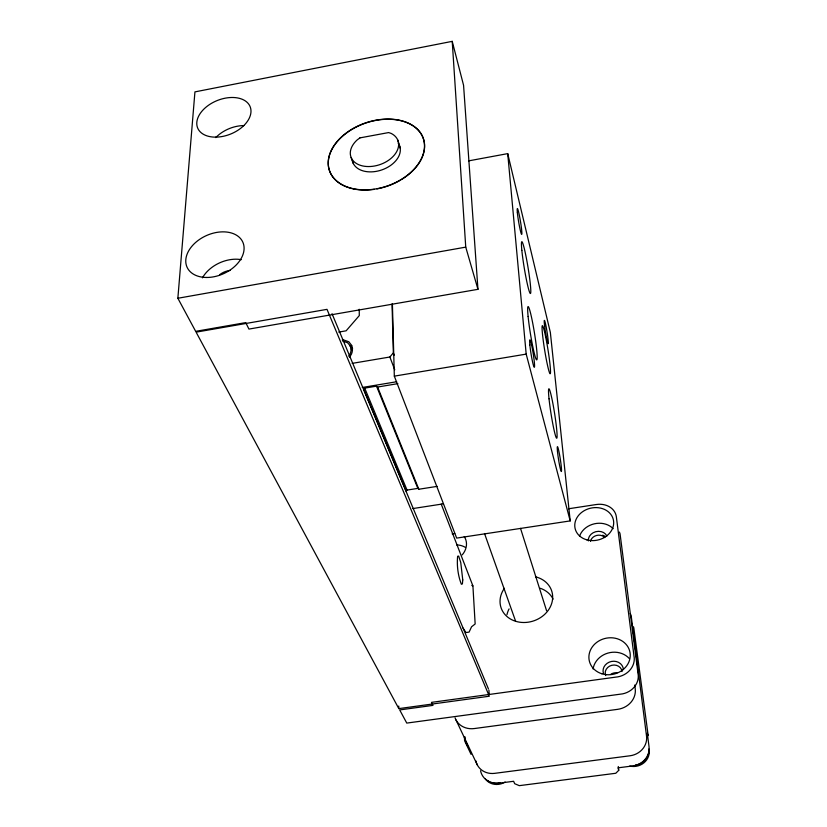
<?xml version="1.0" encoding="UTF-8"?>
<svg xmlns="http://www.w3.org/2000/svg" width="827" height="827" viewBox="0 0 827 827"><rect width="100%" height="100%" fill="white"/><g stroke="black" fill="none" stroke-linecap="round" stroke-linejoin="round"><path stroke-width="1.24" d="M177.857 298.268L194.934 91.89L452.224 41.35L463.565 85.284L477.954 289.326L248.937 329.084L245.743 322.613L195.668 331.338L177.857 298.268L465.746 247.128L452.224 41.35M348.756 356.23L350.141 353.842A15.548 11.485 -22.4 0 0 350.193 345.779L347.536 342.698L343.567 341.386A8.218 6.058 -22.2 0 0 342.947 341.355M349.48 357.419L351.496 354.028A17.843 13.18 -22.4 0 0 351.692 345.469M418.834 489.243L417.842 488.385L407.049 490.08L406.129 491.228L363.663 389.341L364.697 388.121L376.523 386.147L377.588 387.026L418.834 489.243L437.173 486.369M352.168 363.373L389.868 357.006L393.342 352.881L392.05 303.912M618.296 766.505L618.73 770.319L615.784 773.266L519.304 785.65L514.673 783.707L513.619 781.288L499.208 783.148A18.235 16.592 -27.3 0 1 480.549 770.733M468.568 160.883L507.716 153.626L550.348 332.392L570.196 520.907L456.669 538.098L394.324 376.14L392.411 304.16M338.75 332.082L346.131 330.81L359.29 315.594L359.228 309.257M394.324 376.14L526.189 354.111L570.196 520.907M362.267 387.47L396.619 381.754M377.588 387.026L397.89 383.645M412.921 508.553L443.334 503.85M568.469 508.781L596.422 504.511A18.349 15.248 -12.8 0 1 616.353 516.823L633.958 655.842A19.517 17.284 -12.1 0 1 615.474 677.168L431.498 702.371L432.986 705.379L399.689 709.928L406.77 723.087L622.617 693.863A19.114 17.057 -11.7 0 0 638.279 675.649L620.074 533.911A17.998 15.093 -12.6 0 0 619.371 532.061M452.193 533.87L454.726 533.477M398.81 708.615L489.305 696.231L327.006 309.35L196.102 332.154L398.81 708.615L398.748 706.031M471.803 585.444L472.91 585.909L475.153 623.992L471.566 626.773L469.095 632.107L465.983 632.552L463.079 628.117M349.594 345.634L352.591 348.26M351.155 348.849L352.095 350.348M471.059 754.358L464.609 740.816L464.412 736.971M455.987 719.955L477.324 764.965M466.283 743.091L467.896 746.492M351.702 345.459L348.839 341.778L343.712 339.969A9.345 6.895 -22.2 0 0 342.275 339.99M364.697 388.121L407.049 490.08M332.02 313.691L488.426 688.881M376.523 386.147L417.842 488.385M441.204 504.056L472.91 585.909M389.868 357.006L394.737 369.741M393.342 352.881L394.221 355.197M351.144 157.512L353.305 163.591M484.519 533.518L515.593 621.129M397.653 139.866L400.371 148.478M520.524 528.36L546.575 610.729M465.746 247.128L477.954 289.326M618.73 770.319L618.017 767.838L632.738 765.936A18.452 16.985 -10.6 0 0 649.019 746.554L647.303 733.125L647.913 735.71L648.089 734.945L633.937 628.809A17.563 15.362 -11.8 0 0 633.534 626.835M465.715 741.292L466.014 742.367M634.764 685.014L635.239 688.829A19.838 17.812 -12.2 0 1 617.645 709.339L474.316 728.556A19.59 17.367 -26.1 0 1 455.077 717.867M465.032 736.878L465.208 738.449M507.716 153.626L526.189 354.111M488.922 690.08L489.15 693.77M219.589 274.74A14.958 10.4 -24.3 0 1 230.113 270.429M202.45 277.862A29.917 20.799 -24.3 0 1 241.267 259.657M215.785 137.602A27.756 18.018 -22.1 0 1 243.882 125.59M374.342 189.342A49.589 33.359 -18.8 0 1 331.555 150.142A49.589 33.359 -18.8 0 1 407.422 122.851A49.589 33.359 -18.8 0 1 401.322 179.635M400.33 180.234A49.589 33.359 -18.8 0 1 376.895 188.918M398.273 143.34A24.789 16.674 -18.8 0 1 382.053 169.835A24.789 16.674 -18.8 0 1 352.24 159.652M605.684 675.576A8.497 7.567 -12.2 0 1 611.784 665.301A8.497 7.567 -12.2 0 1 622.059 671.555M610.802 674.315A8.415 7.526 -12.1 0 1 617.035 672.785M590.488 541.354A8.032 6.74 -12.8 0 1 596.536 535.472A8.032 6.74 -12.8 0 1 604.806 537.571M630.277 613.551A17.791 15.486 -12 0 1 631.394 617.438L646.549 736.195A18.701 17.14 -10.9 0 1 630.029 755.775L494.732 773.338A18.473 16.736 -27.1 0 1 475.866 760.84M540.269 588.266A26.371 22.67 -18.3 0 1 553.087 599.11M505.183 782.032A15.124 13.78 -27.7 0 1 485.366 778.993M500.077 782.766A15.144 13.801 -27.6 0 1 490.556 782.228M489.429 781.711A15.144 13.801 -27.6 0 1 487.341 780.388M649.143 750.296A15.3 14.1 -10.1 0 1 629.719 766.05M648.844 749.024A15.331 14.121 -10.2 0 1 635.363 765.12M456.556 544.89A19.021 15.816 -21.9 0 1 465.291 547.329M464.236 536.568A19.321 15.951 -21.8 0 1 462.221 554.876M535.472 576.822A26.681 22.825 -18.3 0 1 550.265 606.977A26.681 22.825 -18.3 0 1 513.546 620.539A26.681 22.825 -18.3 0 1 504.398 588.307M506.961 614.699A26.154 22.577 -18.2 0 1 509.081 608.91M579.51 536.351A19.31 16.199 -12.9 0 1 594.365 523.811A19.31 16.199 -12.9 0 1 613.179 528.691M588.369 540.91A9.655 8.094 -12.9 0 1 595.74 531.709A9.655 8.094 -12.9 0 1 606.873 536.03M593.083 668.991A20.448 18.194 -12.3 0 1 607.845 653.113A20.448 18.194 -12.3 0 1 629.223 658.447M603.483 673.457A10.224 9.097 -12.3 0 1 611.535 661.445A10.224 9.097 -12.3 0 1 623.393 669.581M602.645 535.214A9.624 8.084 -12.8 0 1 604.764 536.196M462.758 579.934L462.386 583.945L461.373 584.265C457.962 575.509 456.742 565.616 457.631 556.271L458.665 556.075L460.753 562.525L462.758 579.934M359.931 137.882L357.233 139.866A24.893 16.685 -18.8 0 0 357.595 164.16A24.893 16.685 -18.8 0 0 391.843 157.678A24.893 16.685 -18.8 0 0 391.181 133.436L388.649 132.568L359.931 137.882M353.667 188.783A49.599 33.359 -18.8 0 0 424.499 144.777A49.599 33.359 -18.8 0 0 350.917 129.798A49.599 33.359 -18.8 0 0 353.667 188.783M215.961 137.137A28.325 18.049 -22.1 0 0 250.302 107.117A28.325 18.049 -22.1 0 0 205.406 107.686A28.325 18.049 -22.1 0 0 215.961 137.137M206.316 277.469A30.578 20.902 -24.2 0 0 243.376 243.593A30.578 20.902 -24.2 0 0 195.089 242.942A30.578 20.902 -24.2 0 0 206.316 277.469M586.725 539.814A19.621 16.333 -13 0 0 613.531 520.669A19.621 16.333 -13 0 0 582.415 511.83A19.621 16.333 -13 0 0 586.725 539.814M601.922 673.788A20.789 18.38 -12.5 0 0 630.04 652.637A20.789 18.38 -12.5 0 0 596.753 642.362A20.789 18.38 -12.5 0 0 601.922 673.788M517.351 212.518A13.129 0.941 80.5 0 0 521.413 234.072A13.129 0.941 80.5 0 0 519.852 217.904A13.129 0.941 80.5 0 0 517.351 212.518M557.481 451.459A12.581 0.899 81.1 0 0 561.171 471.369A12.581 0.899 81.1 0 0 559.486 454.323A12.581 0.899 81.1 0 0 557.481 451.459M529.859 344.952A13.894 1.085 80.8 0 0 534.108 367.116A13.894 1.085 80.8 0 0 532.33 348.622A13.894 1.085 80.8 0 0 529.859 344.952M528.112 316.483A27.012 2.047 80.8 0 0 536.382 359.631A27.012 2.047 80.8 0 0 532.846 323.822A27.012 2.047 80.8 0 0 528.112 316.483M549.035 398.852A25.068 1.788 81 0 0 556.478 438.083A25.068 1.788 81 0 0 552.87 403.452A25.068 1.788 81 0 0 549.035 398.852M544.621 326.096A11.888 0.796 80.8 0 0 548.146 343.701A11.888 0.796 80.8 0 0 546.006 326.096A11.888 0.796 80.8 0 0 544.621 326.096M521.847 250.395A26.257 1.902 80.6 0 0 529.921 292.996A26.257 1.902 80.6 0 0 526.613 259.471A26.257 1.902 80.6 0 0 521.847 250.395M542.533 334.615A24.376 1.675 80.8 0 0 549.831 373.432A24.376 1.675 80.8 0 0 546.44 340.869A24.376 1.675 80.8 0 0 542.533 334.615"/></g></svg>
